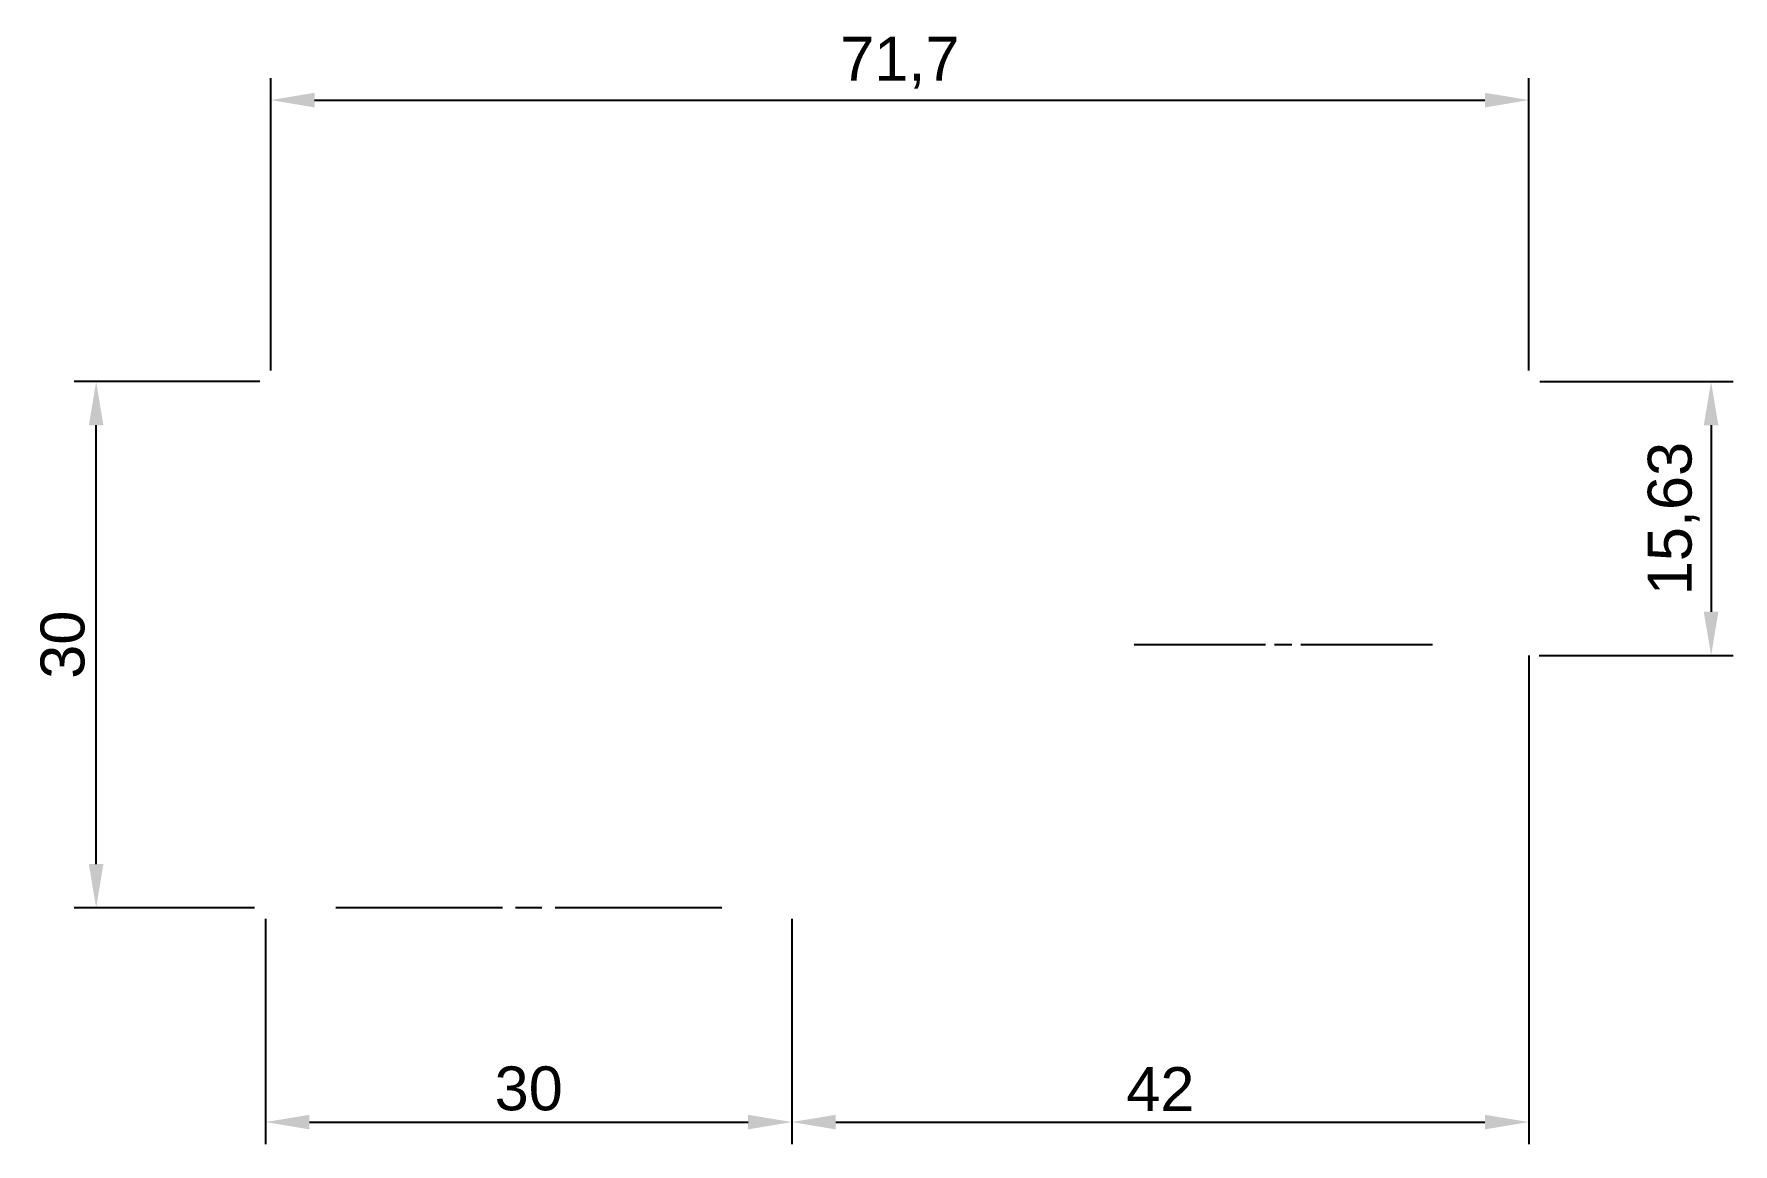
# Model space of a CAD drawing. Header units: millimetres. Extents: x 2298.2 to 2395, y 1576.7 to 1640.
import ezdxf

# ---------------------------------------------------------------- set-up
doc = ezdxf.new("R2010")
doc.units = ezdxf.units.MM
doc.linetypes.add('CENTER2', pattern=[28.575, 19.05, -3.175, 3.175, -3.175])
doc.layers.add('Cotas', color=5, linetype='Continuous')
doc.layers.add('Linhas de centro', color=1, linetype='CENTER2')
doc.styles.get("Standard").update_dxf_attribs({"font": 'arial.ttf'})
doc.dimstyles.new('ISO-25', dxfattribs={"dimtxt": 2.5, "dimasz": 2.5, "dimexe": 1.25, "dimexo": 0.625, "dimtad": 1, "dimtxsty": 'Standard', "dimcen": 2.5, "dimadec": 0, "dimazin": 0, "dimtfac": 1, "dimtmove": 0, "dimatfit": 3, "dimfxl": 1, "dimarcsym": 0})

# ---------------------------------------------------------------- blocks, each defined once
blk = doc.blocks.new('*U21')
at = {"layer": 'Linhas de centro', "color": 0, "linetype": 'CENTER2', "transparency": 16777216}
for p, q in [((0, 1.5), (0, 11)), ((-11, 0), (-1.5, 0)), ((1.5, 0), (11, 0)), ((0, -11), (0, -1.5))]:
    blk.add_line(p, q, dxfattribs=at)
at = {"layer": 'Linhas de centro', "color": 0, "linetype": 'Continuous', "transparency": 16777216}
for p, q in [((-0.75, 0), (0.75, 0)), ((0, -0.75), (0, 0.75))]:
    blk.add_line(p, q, dxfattribs=at)
blk = doc.blocks.new('*U22')
at = {"layer": 'Linhas de centro', "color": 0, "linetype": 'CENTER2', "transparency": 16777216}
for p, q in [((0, 1), (0, 8.5)), ((-8.5, 0), (-1, 0)), ((1, 0), (8.5, 0)), ((0, -8.5), (0, -1))]:
    blk.add_line(p, q, dxfattribs=at)
at = {"layer": 'Linhas de centro', "color": 0, "linetype": 'Continuous', "transparency": 16777216}
for p, q in [((-0.5, 0), (0.5, 0)), ((0, -0.5), (0, 0.5))]:
    blk.add_line(p, q, dxfattribs=at)
blk = doc.blocks.new('*D26')
at = {"layer": 'Cotas', "color": 0, "lineweight": -2, "transparency": 16777216}
for p, q in [((2311.06, 1620.185), (2300.481, 1620.185)), ((2301.731, 1592.685), (2301.731, 1617.685)), ((2310.76, 1590.185), (2300.481, 1590.185))]:
    blk.add_line(p, q, dxfattribs=at)
at = {"layer": 'Cotas', "color": 0, "transparency": 16777216}
for points in [[(2301.315, 1617.685), (2302.148, 1617.685), (2301.731, 1620.185)], [(2301.315, 1592.685), (2302.148, 1592.685), (2301.731, 1590.185)]]:
    blk.add_solid(points, dxfattribs=at)
at = {"layer": 'Defpoints', "color": 0, "transparency": 16777216}
for p in [(2301.731, 1620.185), (2311.685, 1620.185, 3.517), (2311.385, 1590.185, 6.5)]:
    blk.add_point(p, dxfattribs=at)
at = {"layer": 'Cotas', "color": 0, "transparency": 16777216, "insert": (2299.829, 1605.185), "char_height": 2.5, "attachment_point": 5, "rotation": 90}
blk.add_mtext('30', dxfattribs=at)
blk = doc.blocks.new('*D27')
at = {"layer": 'Cotas', "color": 0, "lineweight": -2, "transparency": 16777216}
for p, q in [((2384.01, 1620.185), (2395.021, 1620.185)), ((2393.771, 1617.685), (2393.771, 1607.06)), ((2383.979, 1604.56), (2395.021, 1604.56))]:
    blk.add_line(p, q, dxfattribs=at)
at = {"layer": 'Cotas', "color": 0, "transparency": 16777216}
for points in [[(2393.354, 1617.685), (2394.188, 1617.685), (2393.771, 1620.185)], [(2393.354, 1607.06), (2394.188, 1607.06), (2393.771, 1604.56)]]:
    blk.add_solid(points, dxfattribs=at)
at = {"layer": 'Defpoints', "color": 0, "transparency": 16777216}
for p in [(2383.385, 1620.185), (2383.354, 1604.56), (2393.771, 1604.56)]:
    blk.add_point(p, dxfattribs=at)
at = {"layer": 'Cotas', "color": 0, "transparency": 16777216, "insert": (2391.644, 1612.372), "char_height": 2.5, "attachment_point": 5, "rotation": 90}
blk.add_mtext('15,63', dxfattribs=at)
blk = doc.blocks.new('*D28')
at = {"layer": 'Cotas', "color": 0, "lineweight": -2, "transparency": 16777216}
for p, q in [((2311.385, 1589.56), (2311.385, 1576.733)), ((2341.385, 1589.56), (2341.385, 1576.733)), ((2313.885, 1577.983), (2338.885, 1577.983))]:
    blk.add_line(p, q, dxfattribs=at)
at = {"layer": 'Cotas', "color": 0, "transparency": 16777216}
for points in [[(2313.885, 1578.4), (2313.885, 1577.567), (2311.385, 1577.983)], [(2338.885, 1578.4), (2338.885, 1577.567), (2341.385, 1577.983)]]:
    blk.add_solid(points, dxfattribs=at)
at = {"layer": 'Defpoints', "color": 0, "transparency": 16777216}
for p in [(2311.385, 1590.185, 6.5), (2341.385, 1590.185, 6.5), (2341.385, 1577.983)]:
    blk.add_point(p, dxfattribs=at)
at = {"layer": 'Cotas', "color": 0, "transparency": 16777216, "insert": (2326.385, 1579.886), "char_height": 2.5, "attachment_point": 5}
blk.add_mtext('30', dxfattribs=at)
blk = doc.blocks.new('*D29')
at = {"layer": 'Cotas', "color": 0, "lineweight": -2, "transparency": 16777216}
for p, q in [((2383.385, 1604.56), (2383.385, 1576.733)), ((2341.385, 1589.56), (2341.385, 1576.733)), ((2343.885, 1577.983), (2380.885, 1577.983))]:
    blk.add_line(p, q, dxfattribs=at)
at = {"layer": 'Cotas', "color": 0, "transparency": 16777216}
for points in [[(2343.885, 1578.4), (2343.885, 1577.567), (2341.385, 1577.983)], [(2380.885, 1578.4), (2380.885, 1577.567), (2383.385, 1577.983)]]:
    blk.add_solid(points, dxfattribs=at)
at = {"layer": 'Defpoints', "color": 0, "transparency": 16777216}
for p in [(2383.385, 1605.185, 6), (2341.385, 1590.185, 6.5), (2383.385, 1577.983)]:
    blk.add_point(p, dxfattribs=at)
at = {"layer": 'Cotas', "color": 0, "transparency": 16777216, "insert": (2362.385, 1579.863), "char_height": 2.5, "attachment_point": 5}
blk.add_mtext('42', dxfattribs=at)
blk = doc.blocks.new('*D30')
at = {"layer": 'Cotas', "color": 0, "lineweight": -2, "transparency": 16777216}
for p, q in [((2311.685, 1620.81), (2311.685, 1637.466)), ((2383.385, 1620.81), (2383.385, 1637.466)), ((2314.185, 1636.216), (2380.885, 1636.216))]:
    blk.add_line(p, q, dxfattribs=at)
at = {"layer": 'Cotas', "color": 0, "transparency": 16777216}
for points in [[(2314.185, 1636.632), (2314.185, 1635.799), (2311.685, 1636.216)], [(2380.885, 1636.632), (2380.885, 1635.799), (2383.385, 1636.216)]]:
    blk.add_solid(points, dxfattribs=at)
at = {"layer": 'Defpoints', "color": 0, "transparency": 16777216}
for p in [(2383.385, 1636.216), (2311.685, 1620.185, 3.517), (2383.385, 1620.185)]:
    blk.add_point(p, dxfattribs=at)
at = {"layer": 'Cotas', "color": 0, "transparency": 16777216, "insert": (2347.535, 1638.343), "char_height": 2.5, "attachment_point": 5}
blk.add_mtext('71,7', dxfattribs=at)

msp = doc.modelspace()

# ---------------------------------------------------------------- block references
at = {"layer": 'Linhas de centro', "linetype": 'CENTER2', "extrusion": (0, 1, 0)}
for name, p in [('*U22', (-2369.385, 24.5, 1605.185)), ('*U21', (-2326.385, 6.5, 1590.185))]:
    msp.add_blockref(name, p, dxfattribs=at)

# ---------------------------------------------------------------- dimensions: what is measured, and where the dimension line sits
at = {"layer": 'Cotas'}
for base, p1, p2, picture, middle in [((2383.385, 1636.216), (2311.685, 1620.185, 3.517), (2383.385, 1620.185), '*D30', (2347.535, 1638.343)), ((2383.385, 1577.983), (2341.385, 1590.185, 6.5), (2383.385, 1605.185, 6), '*D29', (2362.385, 1579.863)), ((2341.385, 1577.983), (2311.385, 1590.185, 6.5), (2341.385, 1590.185, 6.5), '*D28', (2326.385, 1579.886))]:
    dim = msp.add_linear_dim(base=base, p1=p1, p2=p2, dimstyle='ISO-25', dxfattribs=at)
    dim.commit()
    dim.dimension.update_dxf_attribs({"geometry": picture, "text_midpoint": middle})
for base, p1, p2, picture, middle in [((2301.731, 1620.185), (2311.385, 1590.185, 6.5), (2311.685, 1620.185, 3.517), '*D26', (2299.829, 1605.185)), ((2393.771083557, 1604.559993), (2383.385132434, 1620.184993), (2383.354268129, 1604.559993), '*D27', (2391.643696108, 1612.372493))]:
    dim = msp.add_linear_dim(base=base, p1=p1, p2=p2, angle=90, dimstyle='ISO-25', dxfattribs=at)
    dim.commit()
    dim.dimension.update_dxf_attribs({"geometry": picture, "text_midpoint": middle})

doc.saveas('drawing.dxf')
